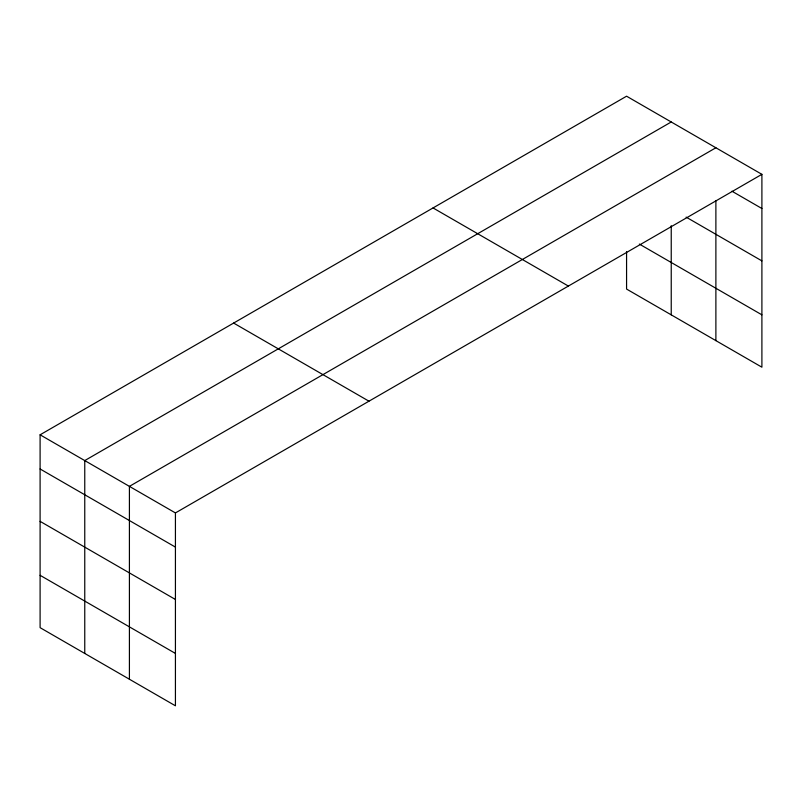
<?xml version="1.0" encoding="UTF-8"?>
<svg xmlns="http://www.w3.org/2000/svg" width="802" height="802" viewBox="0 0 802 802"><rect width="100%" height="100%" fill="white"/><g stroke="black" fill="none" stroke-linecap="round" stroke-linejoin="round"><path stroke-width="1.2" d="M715.885 200.65L715.885 340.639M626.573 251.668L626.573 289.071L761.9 367.196L761.9 174.335L626.573 96.2L40.1 434.804L40.1 627.665L175.427 705.8L175.427 512.929L40.1 434.804M671.234 121.984L84.761 460.579L84.761 653.45M715.885 147.768L129.413 486.363L129.413 679.234M175.427 512.929L761.9 174.335M731.935 191.207L761.9 208.51M686.121 217.121L761.9 260.881M639.334 244.069L761.9 314.835M433.04 207.939L568.367 286.063M233.633 323.066L368.96 401.19M40.1 468.98L175.427 547.104M40.1 521.35L175.427 599.475M40.1 575.305L175.427 653.429M671.234 225.703L671.234 314.855"/></g></svg>
